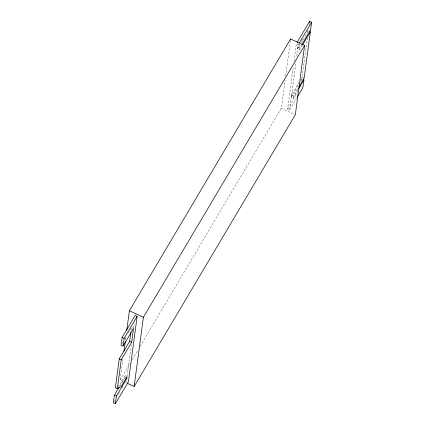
<?xml version="1.0" encoding="UTF-8"?>
<svg xmlns="http://www.w3.org/2000/svg" width="425" height="425" viewBox="0 0 425 425"><rect width="100%" height="100%" fill="white"/><g stroke="black" fill="none" stroke-linecap="round" stroke-linejoin="round"><path stroke-width="0.32" stroke-dasharray="2.12 1.59" d="M123.064 381.337L120.147 379.987L123.027 358.434M125.465 340.149L125.726 338.188M119.781 386.054L124.828 377.549L125.072 375.705L127.07 376.635M131.059 330.831L131.495 327.553L127.457 334.358M127.017 376.268L131.293 344.229M133.471 327.888L134.082 323.308M140.128 346.295L281.345 108.2L285.095 80.113M285.616 76.197L290.238 41.581M296.586 98.212L289.606 109.985L287.603 109.055L293.362 65.907M293.973 61.328L296.326 43.674L298.329 44.604L296.671 57.024M297.946 89.957L293.293 97.808L291.29 96.879L291.55 94.956L299.195 82.062M302.366 45.247L299.705 49.73L297.707 48.806L297.962 46.883L299.625 44.078M289.606 109.985L296.06 61.604M293.293 97.808L293.547 95.885L297.872 88.597M299.705 49.73L299.965 47.807L301.623 45.008M301.676 80.862L301.931 78.938L300.603 81.18M300.523 79.82L302.186 77.015L307.392 38.016M309.113 25.096L309.373 23.173M298.329 44.604L298.993 43.483M122.076 343.432L122.751 342.295M124.769 338.895L126.113 336.627M301.617 40.715L302.616 39.031M306.94 31.747L308.603 28.942L309.602 29.405M297.707 48.806L300.034 44.88M301.362 42.638L308.348 30.866L309.347 31.328M120.147 379.987L130.31 362.854M132.34 359.428L138.098 349.722M125.072 375.705L119.34 385.363L115.387 387.728M291.29 96.879L298.605 84.548M113.703 402.257L115.377 399.442M118.384 394.368L119.723 392.116M122.06 388.168L123.064 386.479M287.603 109.055L297.58 92.236M297.962 46.883L299.965 47.807M302.186 77.015L304.188 77.945M300.905 86.631L301.904 87.093M291.55 94.956L293.547 95.885M281.345 108.2L295.348 114.692M131.994 327.781L133.498 328.477M124.828 377.549L125.827 378.011M126.406 380.842L127.404 381.31M125.402 382.42L126.565 382.962"/><path stroke-width="0.64" d="M119.106 387.191L114.399 395.133L113.369 402.82L115.372 403.75L128.408 381.772L137.132 316.391L135.129 315.462L122.097 337.439L121.067 345.132L123.069 346.062L133.498 328.477L131.66 342.247L121.231 359.826L117.385 388.652L115.387 387.728L119.234 358.902L129.662 341.317L130.884 332.138M115.372 403.75L116.397 396.058L126.825 378.473L127.07 376.635L121.343 386.293L117.385 388.652M123.069 346.062L124.095 338.369L137.132 316.391M123.983 351.247L125.29 341.45M126.772 330.353L129.386 310.755L290.583 38.967L304.587 45.464L295.348 114.692L134.151 386.479L127.149 383.233M134.151 386.479L143.39 317.252L304.587 45.464M290.408 40.274L290.583 38.967M309.458 22.53L309.628 21.25L311.631 22.18L310.601 29.867L301.957 44.444M302.929 79.406L303.933 79.868L302.903 87.561L297.25 97.091M309.347 31.328L310.346 31.79L304.188 77.945L298.871 86.912M296.995 42.553L309.628 21.25M299.328 42.92L311.631 22.18M302.701 44.689L310.346 31.79M298.61 88.836L303.933 79.868M129.386 310.755L143.39 317.252M122.097 337.439L124.095 338.369M129.662 341.317L131.66 342.247M119.234 358.902L121.231 359.826M125.827 378.011L126.825 378.473M114.399 395.133L116.397 396.058"/></g></svg>
